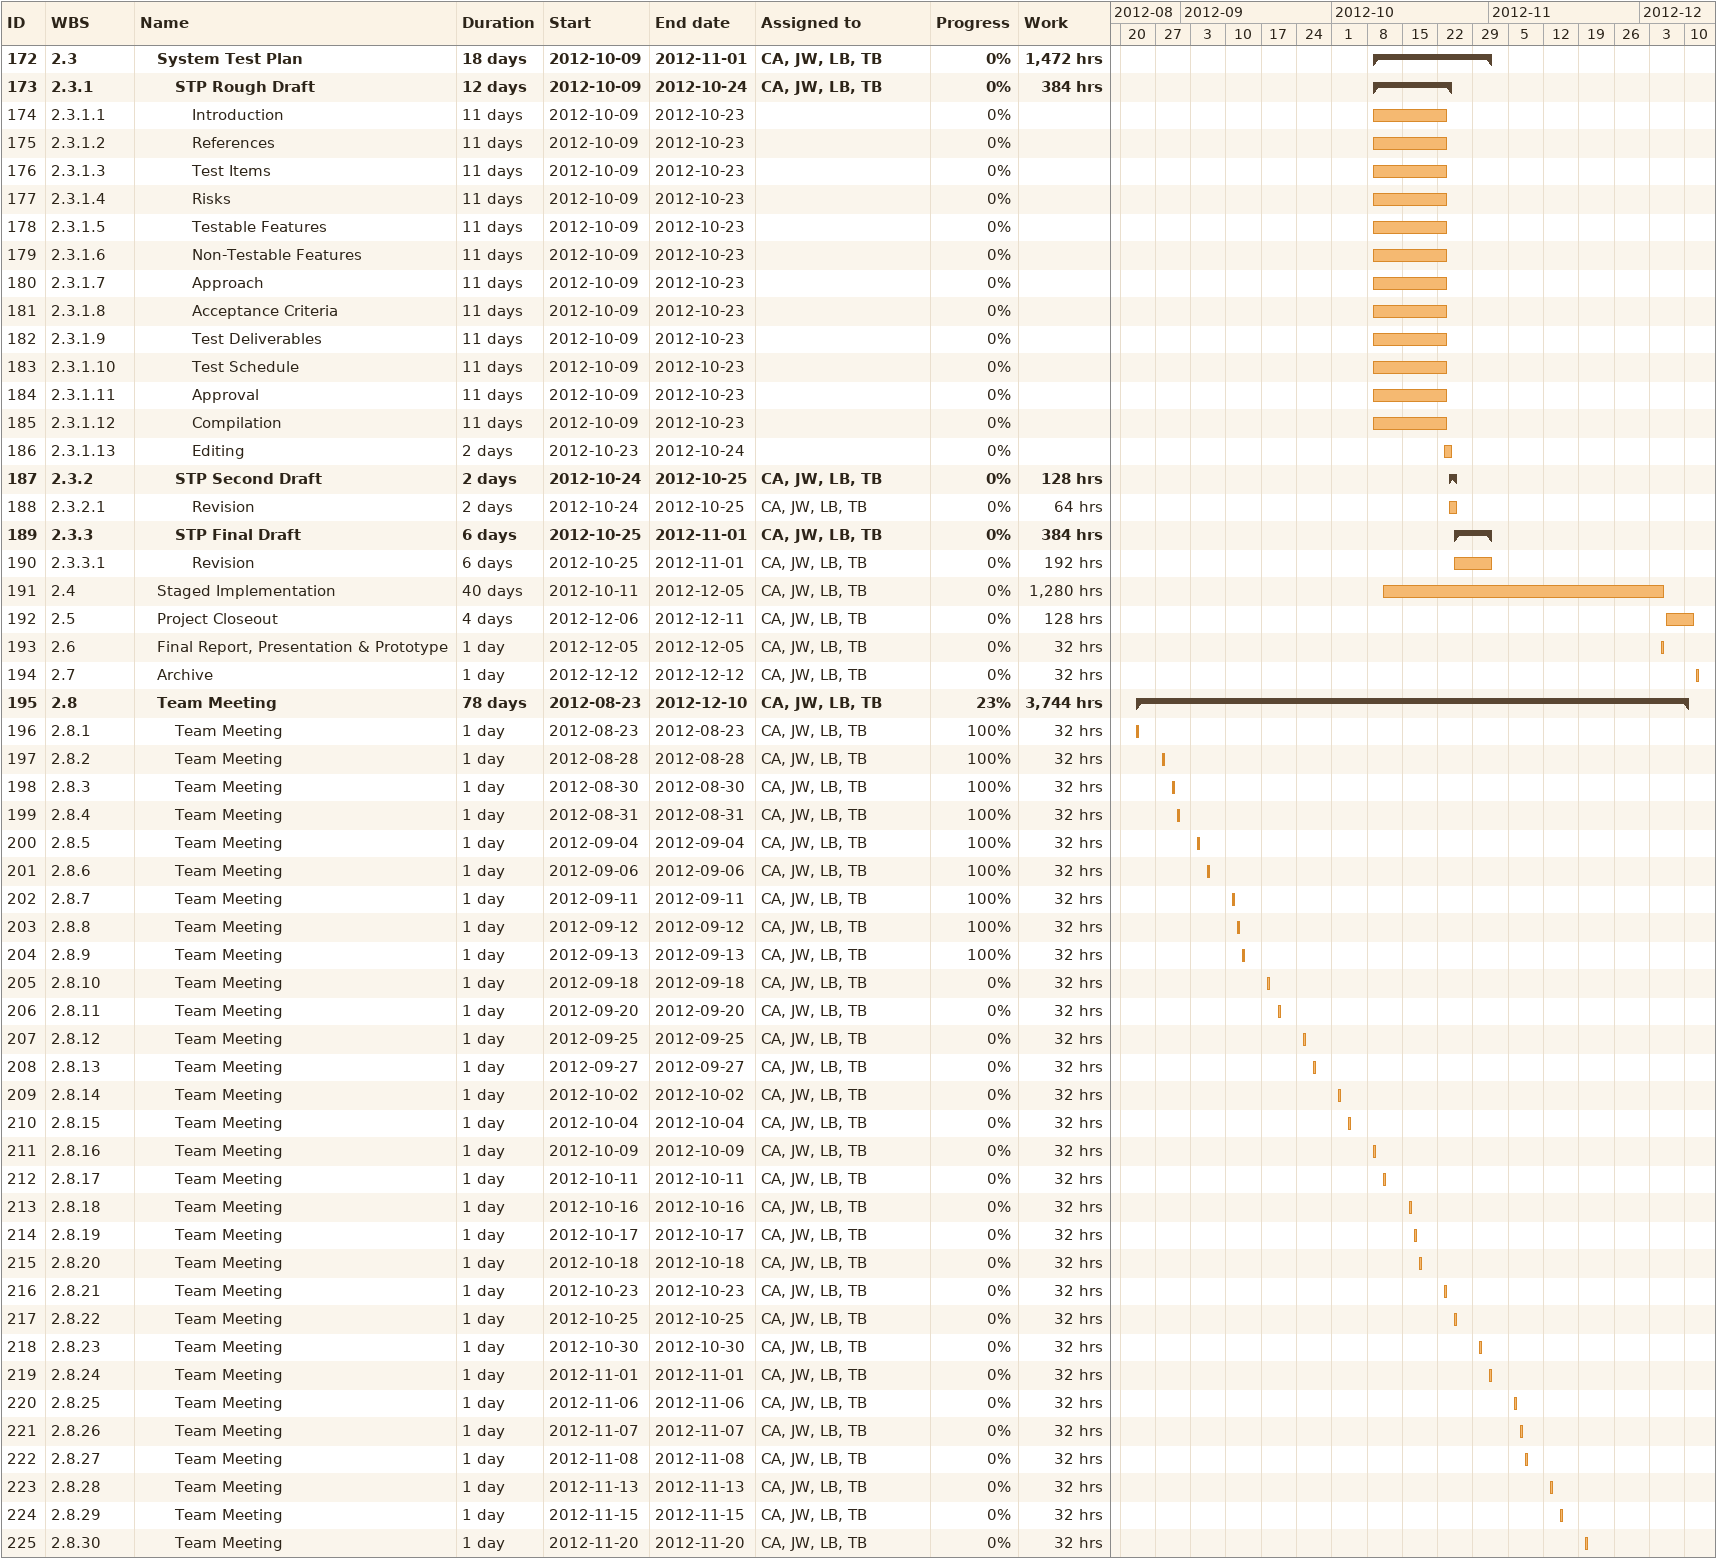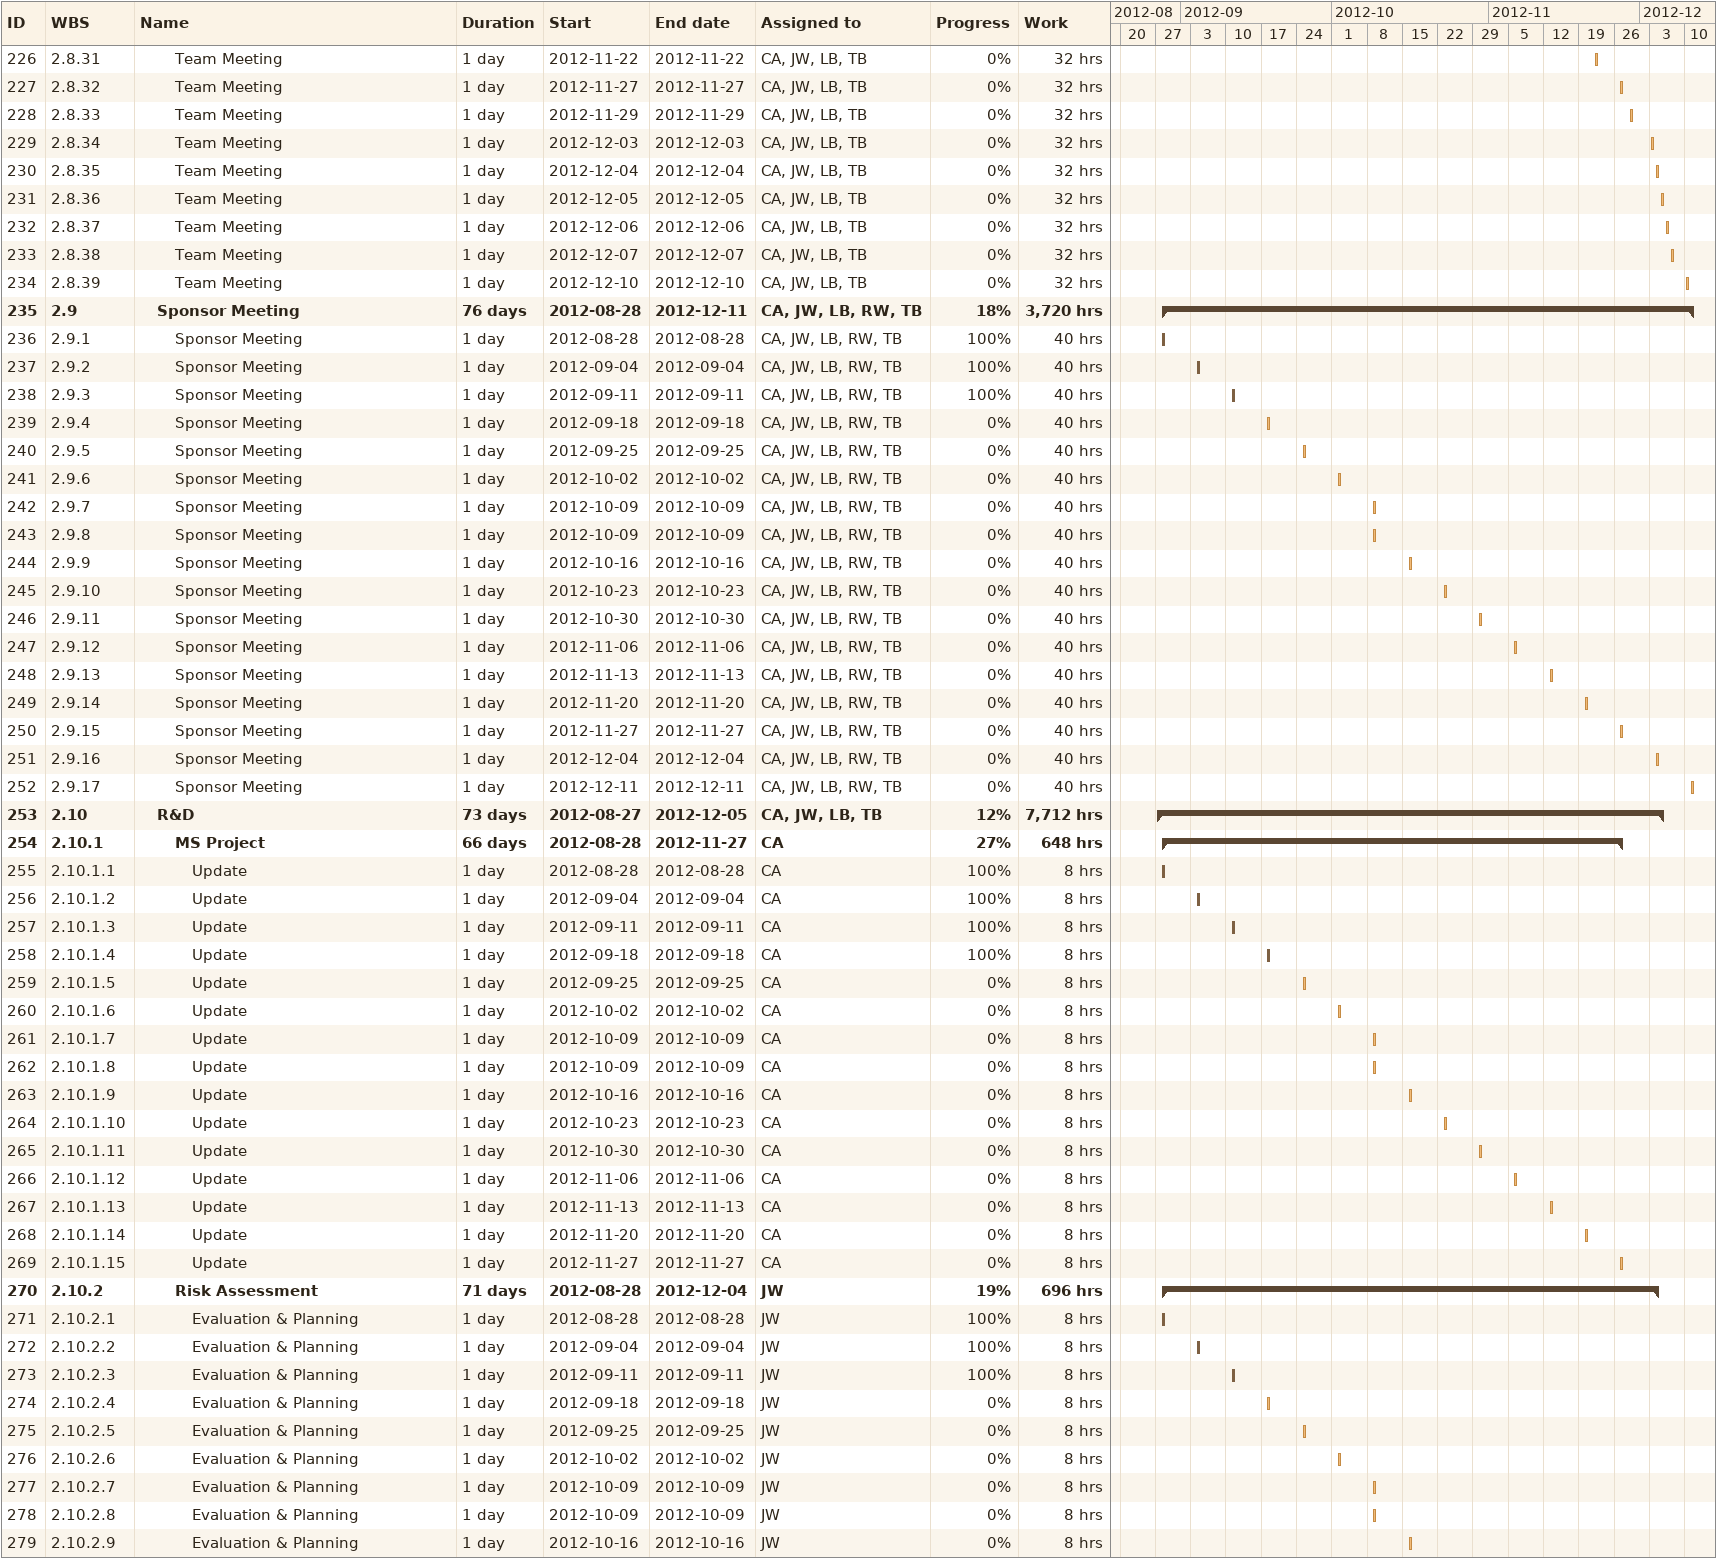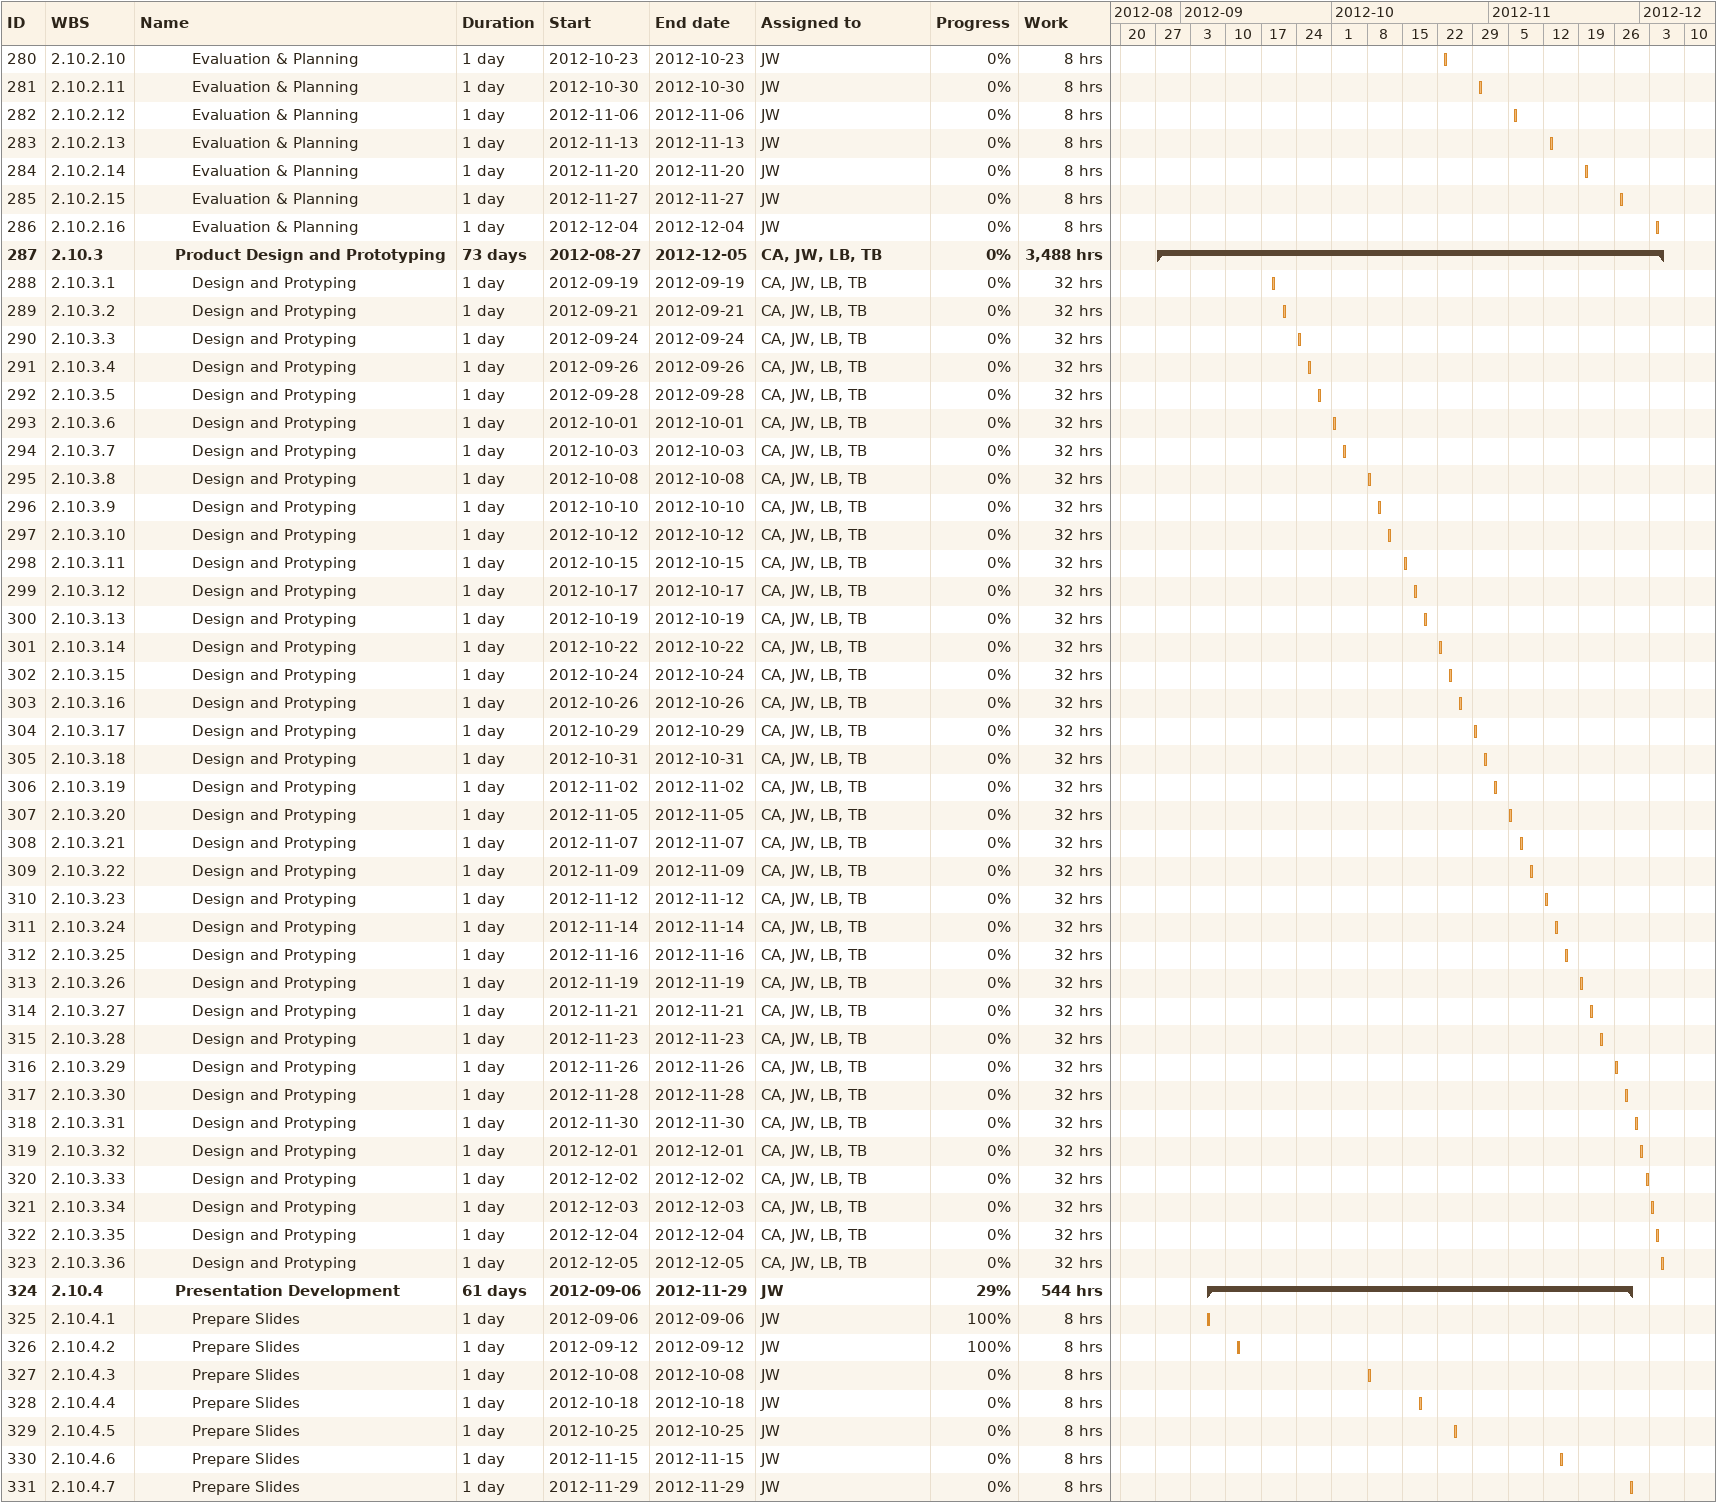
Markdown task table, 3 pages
| ID | WBS | Task | Duration | Start | Finish | Resources | % complete | Work (h) |
|---|---|---|---|---|---|---|---|---|
| 172 | 2.3 | **System Test Plan** | 18d | 2012-10-09 | 2012-11-01 | CA, JW, LB, TB | 0 | 1472 |
| 173 | 2.3.1 | **STP Rough Draft** | 12d | 2012-10-09 | 2012-10-24 | CA, JW, LB, TB | 0 | 384 |
| 174 | 2.3.1.1 | Introduction | 11d | 2012-10-09 | 2012-10-23 |  | 0 |  |
| 175 | 2.3.1.2 | References | 11d | 2012-10-09 | 2012-10-23 |  | 0 |  |
| 176 | 2.3.1.3 | Test Items | 11d | 2012-10-09 | 2012-10-23 |  | 0 |  |
| 177 | 2.3.1.4 | Risks | 11d | 2012-10-09 | 2012-10-23 |  | 0 |  |
| 178 | 2.3.1.5 | Testable Features | 11d | 2012-10-09 | 2012-10-23 |  | 0 |  |
| 179 | 2.3.1.6 | Non-Testable Features | 11d | 2012-10-09 | 2012-10-23 |  | 0 |  |
| 180 | 2.3.1.7 | Approach | 11d | 2012-10-09 | 2012-10-23 |  | 0 |  |
| 181 | 2.3.1.8 | Acceptance Criteria | 11d | 2012-10-09 | 2012-10-23 |  | 0 |  |
| 182 | 2.3.1.9 | Test Deliverables | 11d | 2012-10-09 | 2012-10-23 |  | 0 |  |
| 183 | 2.3.1.10 | Test Schedule | 11d | 2012-10-09 | 2012-10-23 |  | 0 |  |
| 184 | 2.3.1.11 | Approval | 11d | 2012-10-09 | 2012-10-23 |  | 0 |  |
| 185 | 2.3.1.12 | Compilation | 11d | 2012-10-09 | 2012-10-23 |  | 0 |  |
| 186 | 2.3.1.13 | Editing | 2d | 2012-10-23 | 2012-10-24 |  | 0 |  |
| 187 | 2.3.2 | **STP Second Draft** | 2d | 2012-10-24 | 2012-10-25 | CA, JW, LB, TB | 0 | 128 |
| 188 | 2.3.2.1 | Revision | 2d | 2012-10-24 | 2012-10-25 | CA, JW, LB, TB | 0 | 64 |
| 189 | 2.3.3 | **STP Final Draft** | 6d | 2012-10-25 | 2012-11-01 | CA, JW, LB, TB | 0 | 384 |
| 190 | 2.3.3.1 | Revision | 6d | 2012-10-25 | 2012-11-01 | CA, JW, LB, TB | 0 | 192 |
| 191 | 2.4 | Staged Implementation | 40d | 2012-10-11 | 2012-12-05 | CA, JW, LB, TB | 0 | 1280 |
| 192 | 2.5 | Project Closeout | 4d | 2012-12-06 | 2012-12-11 | CA, JW, LB, TB | 0 | 128 |
| 193 | 2.6 | Final Report, Presentation & Prototype | 1d | 2012-12-05 | 2012-12-05 | CA, JW, LB, TB | 0 | 32 |
| 194 | 2.7 | Archive | 1d | 2012-12-12 | 2012-12-12 | CA, JW, LB, TB | 0 | 32 |
| 195 | 2.8 | **Team Meeting** | 78d | 2012-08-23 | 2012-12-10 | CA, JW, LB, TB | 23 | 3744 |
| 196 | 2.8.1 | Team Meeting | 1d | 2012-08-23 | 2012-08-23 | CA, JW, LB, TB | 100 | 32 |
| 197 | 2.8.2 | Team Meeting | 1d | 2012-08-28 | 2012-08-28 | CA, JW, LB, TB | 100 | 32 |
| 198 | 2.8.3 | Team Meeting | 1d | 2012-08-30 | 2012-08-30 | CA, JW, LB, TB | 100 | 32 |
| 199 | 2.8.4 | Team Meeting | 1d | 2012-08-31 | 2012-08-31 | CA, JW, LB, TB | 100 | 32 |
| 200 | 2.8.5 | Team Meeting | 1d | 2012-09-04 | 2012-09-04 | CA, JW, LB, TB | 100 | 32 |
| 201 | 2.8.6 | Team Meeting | 1d | 2012-09-06 | 2012-09-06 | CA, JW, LB, TB | 100 | 32 |
| 202 | 2.8.7 | Team Meeting | 1d | 2012-09-11 | 2012-09-11 | CA, JW, LB, TB | 100 | 32 |
| 203 | 2.8.8 | Team Meeting | 1d | 2012-09-12 | 2012-09-12 | CA, JW, LB, TB | 100 | 32 |
| 204 | 2.8.9 | Team Meeting | 1d | 2012-09-13 | 2012-09-13 | CA, JW, LB, TB | 100 | 32 |
| 205 | 2.8.10 | Team Meeting | 1d | 2012-09-18 | 2012-09-18 | CA, JW, LB, TB | 0 | 32 |
| 206 | 2.8.11 | Team Meeting | 1d | 2012-09-20 | 2012-09-20 | CA, JW, LB, TB | 0 | 32 |
| 207 | 2.8.12 | Team Meeting | 1d | 2012-09-25 | 2012-09-25 | CA, JW, LB, TB | 0 | 32 |
| 208 | 2.8.13 | Team Meeting | 1d | 2012-09-27 | 2012-09-27 | CA, JW, LB, TB | 0 | 32 |
| 209 | 2.8.14 | Team Meeting | 1d | 2012-10-02 | 2012-10-02 | CA, JW, LB, TB | 0 | 32 |
| 210 | 2.8.15 | Team Meeting | 1d | 2012-10-04 | 2012-10-04 | CA, JW, LB, TB | 0 | 32 |
| 211 | 2.8.16 | Team Meeting | 1d | 2012-10-09 | 2012-10-09 | CA, JW, LB, TB | 0 | 32 |
| 212 | 2.8.17 | Team Meeting | 1d | 2012-10-11 | 2012-10-11 | CA, JW, LB, TB | 0 | 32 |
| 213 | 2.8.18 | Team Meeting | 1d | 2012-10-16 | 2012-10-16 | CA, JW, LB, TB | 0 | 32 |
| 214 | 2.8.19 | Team Meeting | 1d | 2012-10-17 | 2012-10-17 | CA, JW, LB, TB | 0 | 32 |
| 215 | 2.8.20 | Team Meeting | 1d | 2012-10-18 | 2012-10-18 | CA, JW, LB, TB | 0 | 32 |
| 216 | 2.8.21 | Team Meeting | 1d | 2012-10-23 | 2012-10-23 | CA, JW, LB, TB | 0 | 32 |
| 217 | 2.8.22 | Team Meeting | 1d | 2012-10-25 | 2012-10-25 | CA, JW, LB, TB | 0 | 32 |
| 218 | 2.8.23 | Team Meeting | 1d | 2012-10-30 | 2012-10-30 | CA, JW, LB, TB | 0 | 32 |
| 219 | 2.8.24 | Team Meeting | 1d | 2012-11-01 | 2012-11-01 | CA, JW, LB, TB | 0 | 32 |
| 220 | 2.8.25 | Team Meeting | 1d | 2012-11-06 | 2012-11-06 | CA, JW, LB, TB | 0 | 32 |
| 221 | 2.8.26 | Team Meeting | 1d | 2012-11-07 | 2012-11-07 | CA, JW, LB, TB | 0 | 32 |
| 222 | 2.8.27 | Team Meeting | 1d | 2012-11-08 | 2012-11-08 | CA, JW, LB, TB | 0 | 32 |
| 223 | 2.8.28 | Team Meeting | 1d | 2012-11-13 | 2012-11-13 | CA, JW, LB, TB | 0 | 32 |
| 224 | 2.8.29 | Team Meeting | 1d | 2012-11-15 | 2012-11-15 | CA, JW, LB, TB | 0 | 32 |
| 225 | 2.8.30 | Team Meeting | 1d | 2012-11-20 | 2012-11-20 | CA, JW, LB, TB | 0 | 32 |
| 226 | 2.8.31 | Team Meeting | 1d | 2012-11-22 | 2012-11-22 | CA, JW, LB, TB | 0 | 32 |
| 227 | 2.8.32 | Team Meeting | 1d | 2012-11-27 | 2012-11-27 | CA, JW, LB, TB | 0 | 32 |
| 228 | 2.8.33 | Team Meeting | 1d | 2012-11-29 | 2012-11-29 | CA, JW, LB, TB | 0 | 32 |
| 229 | 2.8.34 | Team Meeting | 1d | 2012-12-03 | 2012-12-03 | CA, JW, LB, TB | 0 | 32 |
| 230 | 2.8.35 | Team Meeting | 1d | 2012-12-04 | 2012-12-04 | CA, JW, LB, TB | 0 | 32 |
| 231 | 2.8.36 | Team Meeting | 1d | 2012-12-05 | 2012-12-05 | CA, JW, LB, TB | 0 | 32 |
| 232 | 2.8.37 | Team Meeting | 1d | 2012-12-06 | 2012-12-06 | CA, JW, LB, TB | 0 | 32 |
| 233 | 2.8.38 | Team Meeting | 1d | 2012-12-07 | 2012-12-07 | CA, JW, LB, TB | 0 | 32 |
| 234 | 2.8.39 | Team Meeting | 1d | 2012-12-10 | 2012-12-10 | CA, JW, LB, TB | 0 | 32 |
| 235 | 2.9 | **Sponsor Meeting** | 76d | 2012-08-28 | 2012-12-11 | CA, JW, LB, RW, TB | 18 | 3720 |
| 236 | 2.9.1 | Sponsor Meeting | 1d | 2012-08-28 | 2012-08-28 | CA, JW, LB, RW, TB | 100 | 40 |
| 237 | 2.9.2 | Sponsor Meeting | 1d | 2012-09-04 | 2012-09-04 | CA, JW, LB, RW, TB | 100 | 40 |
| 238 | 2.9.3 | Sponsor Meeting | 1d | 2012-09-11 | 2012-09-11 | CA, JW, LB, RW, TB | 100 | 40 |
| 239 | 2.9.4 | Sponsor Meeting | 1d | 2012-09-18 | 2012-09-18 | CA, JW, LB, RW, TB | 0 | 40 |
| 240 | 2.9.5 | Sponsor Meeting | 1d | 2012-09-25 | 2012-09-25 | CA, JW, LB, RW, TB | 0 | 40 |
| 241 | 2.9.6 | Sponsor Meeting | 1d | 2012-10-02 | 2012-10-02 | CA, JW, LB, RW, TB | 0 | 40 |
| 242 | 2.9.7 | Sponsor Meeting | 1d | 2012-10-09 | 2012-10-09 | CA, JW, LB, RW, TB | 0 | 40 |
| 243 | 2.9.8 | Sponsor Meeting | 1d | 2012-10-09 | 2012-10-09 | CA, JW, LB, RW, TB | 0 | 40 |
| 244 | 2.9.9 | Sponsor Meeting | 1d | 2012-10-16 | 2012-10-16 | CA, JW, LB, RW, TB | 0 | 40 |
| 245 | 2.9.10 | Sponsor Meeting | 1d | 2012-10-23 | 2012-10-23 | CA, JW, LB, RW, TB | 0 | 40 |
| 246 | 2.9.11 | Sponsor Meeting | 1d | 2012-10-30 | 2012-10-30 | CA, JW, LB, RW, TB | 0 | 40 |
| 247 | 2.9.12 | Sponsor Meeting | 1d | 2012-11-06 | 2012-11-06 | CA, JW, LB, RW, TB | 0 | 40 |
| 248 | 2.9.13 | Sponsor Meeting | 1d | 2012-11-13 | 2012-11-13 | CA, JW, LB, RW, TB | 0 | 40 |
| 249 | 2.9.14 | Sponsor Meeting | 1d | 2012-11-20 | 2012-11-20 | CA, JW, LB, RW, TB | 0 | 40 |
| 250 | 2.9.15 | Sponsor Meeting | 1d | 2012-11-27 | 2012-11-27 | CA, JW, LB, RW, TB | 0 | 40 |
| 251 | 2.9.16 | Sponsor Meeting | 1d | 2012-12-04 | 2012-12-04 | CA, JW, LB, RW, TB | 0 | 40 |
| 252 | 2.9.17 | Sponsor Meeting | 1d | 2012-12-11 | 2012-12-11 | CA, JW, LB, RW, TB | 0 | 40 |
| 253 | 2.10 | **R&D** | 73d | 2012-08-27 | 2012-12-05 | CA, JW, LB, TB | 12 | 7712 |
| 254 | 2.10.1 | **MS Project** | 66d | 2012-08-28 | 2012-11-27 | CA | 27 | 648 |
| 255 | 2.10.1.1 | Update | 1d | 2012-08-28 | 2012-08-28 | CA | 100 | 8 |
| 256 | 2.10.1.2 | Update | 1d | 2012-09-04 | 2012-09-04 | CA | 100 | 8 |
| 257 | 2.10.1.3 | Update | 1d | 2012-09-11 | 2012-09-11 | CA | 100 | 8 |
| 258 | 2.10.1.4 | Update | 1d | 2012-09-18 | 2012-09-18 | CA | 100 | 8 |
| 259 | 2.10.1.5 | Update | 1d | 2012-09-25 | 2012-09-25 | CA | 0 | 8 |
| 260 | 2.10.1.6 | Update | 1d | 2012-10-02 | 2012-10-02 | CA | 0 | 8 |
| 261 | 2.10.1.7 | Update | 1d | 2012-10-09 | 2012-10-09 | CA | 0 | 8 |
| 262 | 2.10.1.8 | Update | 1d | 2012-10-09 | 2012-10-09 | CA | 0 | 8 |
| 263 | 2.10.1.9 | Update | 1d | 2012-10-16 | 2012-10-16 | CA | 0 | 8 |
| 264 | 2.10.1.10 | Update | 1d | 2012-10-23 | 2012-10-23 | CA | 0 | 8 |
| 265 | 2.10.1.11 | Update | 1d | 2012-10-30 | 2012-10-30 | CA | 0 | 8 |
| 266 | 2.10.1.12 | Update | 1d | 2012-11-06 | 2012-11-06 | CA | 0 | 8 |
| 267 | 2.10.1.13 | Update | 1d | 2012-11-13 | 2012-11-13 | CA | 0 | 8 |
| 268 | 2.10.1.14 | Update | 1d | 2012-11-20 | 2012-11-20 | CA | 0 | 8 |
| 269 | 2.10.1.15 | Update | 1d | 2012-11-27 | 2012-11-27 | CA | 0 | 8 |
| 270 | 2.10.2 | **Risk Assessment** | 71d | 2012-08-28 | 2012-12-04 | JW | 19 | 696 |
| 271 | 2.10.2.1 | Evaluation & Planning | 1d | 2012-08-28 | 2012-08-28 | JW | 100 | 8 |
| 272 | 2.10.2.2 | Evaluation & Planning | 1d | 2012-09-04 | 2012-09-04 | JW | 100 | 8 |
| 273 | 2.10.2.3 | Evaluation & Planning | 1d | 2012-09-11 | 2012-09-11 | JW | 100 | 8 |
| 274 | 2.10.2.4 | Evaluation & Planning | 1d | 2012-09-18 | 2012-09-18 | JW | 0 | 8 |
| 275 | 2.10.2.5 | Evaluation & Planning | 1d | 2012-09-25 | 2012-09-25 | JW | 0 | 8 |
| 276 | 2.10.2.6 | Evaluation & Planning | 1d | 2012-10-02 | 2012-10-02 | JW | 0 | 8 |
| 277 | 2.10.2.7 | Evaluation & Planning | 1d | 2012-10-09 | 2012-10-09 | JW | 0 | 8 |
| 278 | 2.10.2.8 | Evaluation & Planning | 1d | 2012-10-09 | 2012-10-09 | JW | 0 | 8 |
| 279 | 2.10.2.9 | Evaluation & Planning | 1d | 2012-10-16 | 2012-10-16 | JW | 0 | 8 |
| 280 | 2.10.2.10 | Evaluation & Planning | 1d | 2012-10-23 | 2012-10-23 | JW | 0 | 8 |
| 281 | 2.10.2.11 | Evaluation & Planning | 1d | 2012-10-30 | 2012-10-30 | JW | 0 | 8 |
| 282 | 2.10.2.12 | Evaluation & Planning | 1d | 2012-11-06 | 2012-11-06 | JW | 0 | 8 |
| 283 | 2.10.2.13 | Evaluation & Planning | 1d | 2012-11-13 | 2012-11-13 | JW | 0 | 8 |
| 284 | 2.10.2.14 | Evaluation & Planning | 1d | 2012-11-20 | 2012-11-20 | JW | 0 | 8 |
| 285 | 2.10.2.15 | Evaluation & Planning | 1d | 2012-11-27 | 2012-11-27 | JW | 0 | 8 |
| 286 | 2.10.2.16 | Evaluation & Planning | 1d | 2012-12-04 | 2012-12-04 | JW | 0 | 8 |
| 287 | 2.10.3 | **Product Design and Prototyping** | 73d | 2012-08-27 | 2012-12-05 | CA, JW, LB, TB | 0 | 3488 |
| 288 | 2.10.3.1 | Design and Protyping | 1d | 2012-09-19 | 2012-09-19 | CA, JW, LB, TB | 0 | 32 |
| 289 | 2.10.3.2 | Design and Protyping | 1d | 2012-09-21 | 2012-09-21 | CA, JW, LB, TB | 0 | 32 |
| 290 | 2.10.3.3 | Design and Protyping | 1d | 2012-09-24 | 2012-09-24 | CA, JW, LB, TB | 0 | 32 |
| 291 | 2.10.3.4 | Design and Protyping | 1d | 2012-09-26 | 2012-09-26 | CA, JW, LB, TB | 0 | 32 |
| 292 | 2.10.3.5 | Design and Protyping | 1d | 2012-09-28 | 2012-09-28 | CA, JW, LB, TB | 0 | 32 |
| 293 | 2.10.3.6 | Design and Protyping | 1d | 2012-10-01 | 2012-10-01 | CA, JW, LB, TB | 0 | 32 |
| 294 | 2.10.3.7 | Design and Protyping | 1d | 2012-10-03 | 2012-10-03 | CA, JW, LB, TB | 0 | 32 |
| 295 | 2.10.3.8 | Design and Protyping | 1d | 2012-10-08 | 2012-10-08 | CA, JW, LB, TB | 0 | 32 |
| 296 | 2.10.3.9 | Design and Protyping | 1d | 2012-10-10 | 2012-10-10 | CA, JW, LB, TB | 0 | 32 |
| 297 | 2.10.3.10 | Design and Protyping | 1d | 2012-10-12 | 2012-10-12 | CA, JW, LB, TB | 0 | 32 |
| 298 | 2.10.3.11 | Design and Protyping | 1d | 2012-10-15 | 2012-10-15 | CA, JW, LB, TB | 0 | 32 |
| 299 | 2.10.3.12 | Design and Protyping | 1d | 2012-10-17 | 2012-10-17 | CA, JW, LB, TB | 0 | 32 |
| 300 | 2.10.3.13 | Design and Protyping | 1d | 2012-10-19 | 2012-10-19 | CA, JW, LB, TB | 0 | 32 |
| 301 | 2.10.3.14 | Design and Protyping | 1d | 2012-10-22 | 2012-10-22 | CA, JW, LB, TB | 0 | 32 |
| 302 | 2.10.3.15 | Design and Protyping | 1d | 2012-10-24 | 2012-10-24 | CA, JW, LB, TB | 0 | 32 |
| 303 | 2.10.3.16 | Design and Protyping | 1d | 2012-10-26 | 2012-10-26 | CA, JW, LB, TB | 0 | 32 |
| 304 | 2.10.3.17 | Design and Protyping | 1d | 2012-10-29 | 2012-10-29 | CA, JW, LB, TB | 0 | 32 |
| 305 | 2.10.3.18 | Design and Protyping | 1d | 2012-10-31 | 2012-10-31 | CA, JW, LB, TB | 0 | 32 |
| 306 | 2.10.3.19 | Design and Protyping | 1d | 2012-11-02 | 2012-11-02 | CA, JW, LB, TB | 0 | 32 |
| 307 | 2.10.3.20 | Design and Protyping | 1d | 2012-11-05 | 2012-11-05 | CA, JW, LB, TB | 0 | 32 |
| 308 | 2.10.3.21 | Design and Protyping | 1d | 2012-11-07 | 2012-11-07 | CA, JW, LB, TB | 0 | 32 |
| 309 | 2.10.3.22 | Design and Protyping | 1d | 2012-11-09 | 2012-11-09 | CA, JW, LB, TB | 0 | 32 |
| 310 | 2.10.3.23 | Design and Protyping | 1d | 2012-11-12 | 2012-11-12 | CA, JW, LB, TB | 0 | 32 |
| 311 | 2.10.3.24 | Design and Protyping | 1d | 2012-11-14 | 2012-11-14 | CA, JW, LB, TB | 0 | 32 |
| 312 | 2.10.3.25 | Design and Protyping | 1d | 2012-11-16 | 2012-11-16 | CA, JW, LB, TB | 0 | 32 |
| 313 | 2.10.3.26 | Design and Protyping | 1d | 2012-11-19 | 2012-11-19 | CA, JW, LB, TB | 0 | 32 |
| 314 | 2.10.3.27 | Design and Protyping | 1d | 2012-11-21 | 2012-11-21 | CA, JW, LB, TB | 0 | 32 |
| 315 | 2.10.3.28 | Design and Protyping | 1d | 2012-11-23 | 2012-11-23 | CA, JW, LB, TB | 0 | 32 |
| 316 | 2.10.3.29 | Design and Protyping | 1d | 2012-11-26 | 2012-11-26 | CA, JW, LB, TB | 0 | 32 |
| 317 | 2.10.3.30 | Design and Protyping | 1d | 2012-11-28 | 2012-11-28 | CA, JW, LB, TB | 0 | 32 |
| 318 | 2.10.3.31 | Design and Protyping | 1d | 2012-11-30 | 2012-11-30 | CA, JW, LB, TB | 0 | 32 |
| 319 | 2.10.3.32 | Design and Protyping | 1d | 2012-12-01 | 2012-12-01 | CA, JW, LB, TB | 0 | 32 |
| 320 | 2.10.3.33 | Design and Protyping | 1d | 2012-12-02 | 2012-12-02 | CA, JW, LB, TB | 0 | 32 |
| 321 | 2.10.3.34 | Design and Protyping | 1d | 2012-12-03 | 2012-12-03 | CA, JW, LB, TB | 0 | 32 |
| 322 | 2.10.3.35 | Design and Protyping | 1d | 2012-12-04 | 2012-12-04 | CA, JW, LB, TB | 0 | 32 |
| 323 | 2.10.3.36 | Design and Protyping | 1d | 2012-12-05 | 2012-12-05 | CA, JW, LB, TB | 0 | 32 |
| 324 | 2.10.4 | **Presentation Development** | 61d | 2012-09-06 | 2012-11-29 | JW | 29 | 544 |
| 325 | 2.10.4.1 | Prepare Slides | 1d | 2012-09-06 | 2012-09-06 | JW | 100 | 8 |
| 326 | 2.10.4.2 | Prepare Slides | 1d | 2012-09-12 | 2012-09-12 | JW | 100 | 8 |
| 327 | 2.10.4.3 | Prepare Slides | 1d | 2012-10-08 | 2012-10-08 | JW | 0 | 8 |
| 328 | 2.10.4.4 | Prepare Slides | 1d | 2012-10-18 | 2012-10-18 | JW | 0 | 8 |
| 329 | 2.10.4.5 | Prepare Slides | 1d | 2012-10-25 | 2012-10-25 | JW | 0 | 8 |
| 330 | 2.10.4.6 | Prepare Slides | 1d | 2012-11-15 | 2012-11-15 | JW | 0 | 8 |
| 331 | 2.10.4.7 | Prepare Slides | 1d | 2012-11-29 | 2012-11-29 | JW | 0 | 8 |
